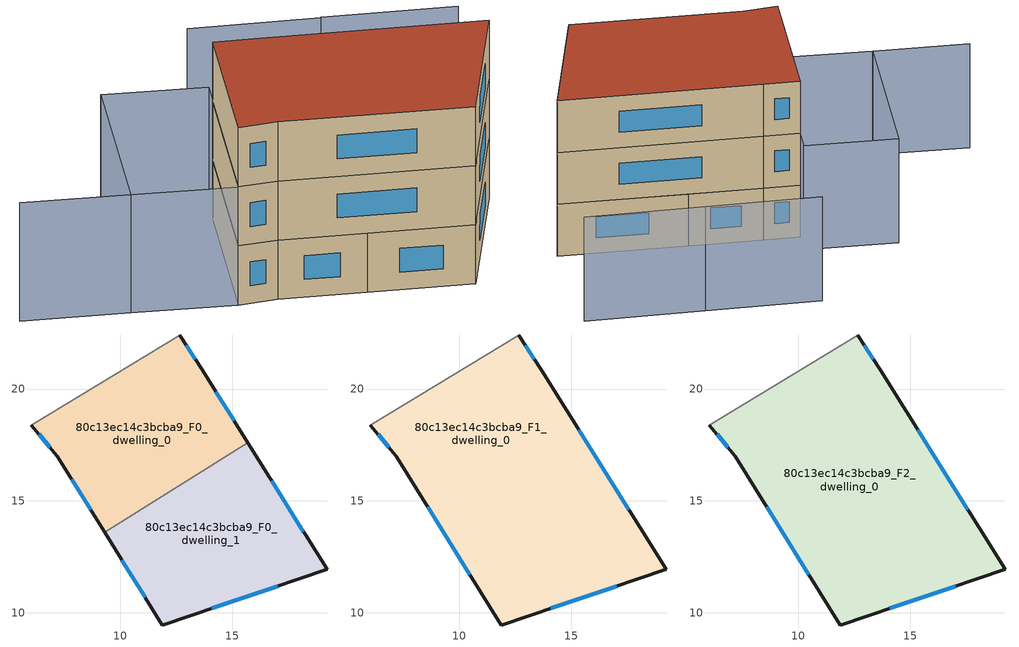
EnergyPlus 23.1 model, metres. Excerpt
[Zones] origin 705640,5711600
80c13ec14c3bcba9_F0_dwelling_0
 floor ground (EU_floor_Construction): 13.65,20.86 15.69,17.59 9.3,13.59 7.19,16.99 6.03,18.39 12.64,22.41 z0
 wall outside (EU_wall_Construction): 6.03,18.39 7.19,16.99 9.3,13.59 / 15.69,17.59 13.65,20.86 12.64,22.41 z0:3
 wall adiabatic (EU_wall_Construction): 12.64,22.41 6.03,18.39 z0:3
 wall to 80c13ec14c3bcba9_F0_dwelling_1 (EU_wall_Construction): 9.3,13.59 15.69,17.59 z0:3
 window (EU_Window_Construction): 7.82,15.97 8.67,14.61 / 6.37,17.97 6.84,17.41 / 13.35,21.32 12.95,21.95 / 15.08,18.57 14.26,19.88 z0.9:2.1
80c13ec14c3bcba9_F0_dwelling_1
 floor ground (EU_floor_Construction): 15.69,17.59 19.23,11.94 11.87,9.46 9.3,13.59 z0
 wall outside (EU_wall_Construction): 9.3,13.59 11.87,9.46 19.23,11.94 15.69,17.59 z0:3
 window (EU_Window_Construction): 18.17,13.63 16.75,15.9 / 14.07,10.2 17.03,11.2 / 10.07,12.36 11.1,10.7 z0.9:2.1
80c13ec14c3bcba9_F1_dwelling_0
 floor to 80c13ec14c3bcba9_F0_dwelling_0 (EU_floor_Construction): 13.65,20.86 15.69,17.59 9.3,13.59 7.19,16.99 6.03,18.39 12.64,22.41 z3
 floor to 80c13ec14c3bcba9_F0_dwelling_1 (EU_floor_Construction): 15.69,17.59 19.23,11.94 11.87,9.46 9.3,13.59 z3
 wall outside (EU_wall_Construction): 6.03,18.39 7.19,16.99 11.87,9.46 19.23,11.94 13.65,20.86 12.64,22.41 z3:6
 wall adiabatic (EU_wall_Construction): 12.64,22.41 6.03,18.39 z3:6
 window (EU_Window_Construction): 8.59,14.74 10.47,11.72 / 6.37,17.97 6.84,17.41 / 13.35,21.32 12.95,21.95 / 17.56,14.61 15.32,18.19 / 14.07,10.2 17.03,11.2 z3.9:5.1
80c13ec14c3bcba9_F2_dwelling_0
 floor to 80c13ec14c3bcba9_F1_dwelling_0 (EU_floor_Construction): 13.65,20.86 19.23,11.94 11.87,9.46 7.19,16.99 6.03,18.39 12.64,22.41 z6
 wall outside (EU_wall_Construction): 6.03,18.39 7.19,16.99 11.87,9.46 19.23,11.94 13.65,20.86 12.64,22.41 z6:9
 wall adiabatic (EU_wall_Construction): 12.64,22.41 6.03,18.39 z6:9
 window (EU_Window_Construction): 8.59,14.74 10.47,11.72 / 6.37,17.97 6.84,17.41 / 13.35,21.32 12.95,21.95 / 17.56,14.61 15.32,18.19 / 14.07,10.2 17.03,11.2 z6.9:8.1
 roof outside (EU_roof_Construction): 19.23,11.94 13.65,20.86 12.64,22.41 6.03,18.39 7.19,16.99 11.87,9.46 z9
shading: 24.76,15.78 21.45,20.96 / 21.43,20.95 18.22,25.99 / 11.25,27.2 3.52,22.5 / 3.52,22.5 11.26,27.2 / 11.26,27.2 13.76,23.09 / 13.76,23.09 6.02,18.38 / 6.02,18.38 3.52,22.5 / 3.52,22.5 0.95,26.72 z0:6
[Building]
EU S2 Campaign: North Axis=0; Terrain=City; Solar Distribution=FullExterior
[Site:Location]
London: Latitude=51.5; Longitude=-0.5; Time Zone=0; Elevation=25
[SizingPeriod:WeatherFileDays]
AnnualSizingPeriod: Begin Month=1; Begin Day of Month=1; End Month=12; End Day of Month=31; Day of Week for Start Day=Monday; Use Weather File Daylight Saving Period=No; Use Weather File Rain and Snow Indicators=No
[MATERIAL]
EU_InternalMass_Material: Roughness=MediumRough; Thickness=0.1; Conductivity=1; Density=1800; Specific Heat=900; Thermal Absorptance=0.9; Solar Absorptance=0.7; Visible Absorptance=0.7
[MATERIAL:NOMASS] Roughness=MediumRough; Thermal Absorptance=0.9; Solar Absorptance=0.7; Visible Absorptance=0.7
Name | Thermal Resistance
EU_wall_NoMass | 1.04674
EU_roof_NoMass | 4.32442
EU_floor_NoMass | 2.04616
[WINDOWMATERIAL:SIMPLEGLAZINGSYSTEM]
EU_Window_SimpleGlazing: UFactor=4.25843; Solar Heat Gain Coefficient=0.85; Visible Transmittance=0.85
[CONSTRUCTION]
EU_wall_Construction: EU_wall_NoMass
EU_roof_Construction: EU_roof_NoMass
EU_floor_Construction: EU_floor_NoMass
EU_Window_Construction: EU_Window_SimpleGlazing
EU_InternalMass_Construction: EU_InternalMass_Material
[ZONE] Type=1; Multiplier=1; Ceiling Height=autocalculate; Floor Area=autocalculate; Part of Total Floor Area=Yes
Name | Volume
80c13ec14c3bcba9_F0_dwelling_0 | 130.61
80c13ec14c3bcba9_F1_dwelling_0 | 261.218
80c13ec14c3bcba9_F2_dwelling_0 | 261.227
80c13ec14c3bcba9_F0_dwelling_1 | 130.608
[INTERNALMASS] Construction=EU_InternalMass_Construction
Name | Zone or ZoneList | Surface Area
80c13ec14c3bcba9_F0_dwelling_0_EU_InternalMass | 80c13ec14c3bcba9_F0_dwelling_0 | 43.5369
80c13ec14c3bcba9_F0_dwelling_1_EU_InternalMass | 80c13ec14c3bcba9_F0_dwelling_1 | 43.5359
80c13ec14c3bcba9_F1_dwelling_0_EU_InternalMass | 80c13ec14c3bcba9_F1_dwelling_0 | 87.0756
80c13ec14c3bcba9_F2_dwelling_0_EU_InternalMass | 80c13ec14c3bcba9_F2_dwelling_0 | 87.0756
[OTHEREQUIPMENT] Fuel Type=Electricity; Design Level Calculation Method=Watts/Area; Power per Zone Floor Area=1; Fraction Latent=0; Fraction Radiant=0; Fraction Lost=0; Carbon Dioxide Generation Rate=0; EndUse Subcategory=EU_Step8_InternalGains
Name | Zone or ZoneList or Space or SpaceList | Schedule
EU_Step8_InternalGain_80c13ec14c3bcba9_F0_dwelling_0_f000 | 80c13ec14c3bcba9_F0_dwelling_0 | EU_Step8_GainSchedule_80c13ec14c3bcba9_F0_dwelling_0_f000
EU_Step8_InternalGain_80c13ec14c3bcba9_F0_dwelling_1_f000 | 80c13ec14c3bcba9_F0_dwelling_1 | EU_Step8_GainSchedule_80c13ec14c3bcba9_F0_dwelling_1_f000
EU_Step8_InternalGain_80c13ec14c3bcba9_F1_dwelling_0_f000 | 80c13ec14c3bcba9_F1_dwelling_0 | EU_Step8_GainSchedule_80c13ec14c3bcba9_F1_dwelling_0_f000
EU_Step8_InternalGain_80c13ec14c3bcba9_F2_dwelling_0_f000 | 80c13ec14c3bcba9_F2_dwelling_0 | EU_Step8_GainSchedule_80c13ec14c3bcba9_F2_dwelling_0_f000
[ZONEVENTILATION:DESIGNFLOWRATE] Schedule=EU_AlwaysOn; Design Flow Rate Calculation Method=AirChanges/Hour; Air Changes per Hour=0.488719; Ventilation Type=Natural; Fan Pressure Rise=0; Fan Total Efficiency=1; Constant Term Coefficient=1; Temperature Term Coefficient=0; Velocity Term Coefficient=0; Velocity Squared Term Coefficient=0; Minimum Indoor Temperature=-100; Maximum Indoor Temperature=100; Delta Temperature=-100; Minimum Outdoor Temperature=-100; Maximum Outdoor Temperature=100; Maximum Wind Speed=40
Name | Zone or ZoneList or Space or SpaceList
EU_ConstantAir_80c13ec14c3bcba9_F0_dwelling_0 | 80c13ec14c3bcba9_F0_dwelling_0
EU_ConstantAir_80c13ec14c3bcba9_F0_dwelling_1 | 80c13ec14c3bcba9_F0_dwelling_1
EU_ConstantAir_80c13ec14c3bcba9_F1_dwelling_0 | 80c13ec14c3bcba9_F1_dwelling_0
EU_ConstantAir_80c13ec14c3bcba9_F2_dwelling_0 | 80c13ec14c3bcba9_F2_dwelling_0
[HVACTEMPLATE:THERMOSTAT] Constant Heating Setpoint=20; Constant Cooling Setpoint=50
EU_HeatOnly_80c13ec14c3bcba9_F0_dwelling_0; EU_HeatOnly_80c13ec14c3bcba9_F0_dwelling_1; EU_HeatOnly_80c13ec14c3bcba9_F1_dwelling_0; EU_HeatOnly_80c13ec14c3bcba9_F2_dwelling_0
[HVACTEMPLATE:ZONE:IDEALLOADSAIRSYSTEM] System Availability Schedule=EU_AlwaysOn; Maximum Heating Supply Air Temperature=50; Minimum Cooling Supply Air Temperature=13; Maximum Heating Supply Air Humidity Ratio=0.0156; Minimum Cooling Supply Air Humidity Ratio=0.0077; Heating Limit=NoLimit; Cooling Limit=NoLimit; Heating Availability Schedule=EU_AlwaysOn; Cooling Availability Schedule=EU_CoolingOff; Dehumidification Control Type=ConstantSensibleHeatRatio; Cooling Sensible Heat Ratio=0.7; Dehumidification Setpoint=60; Humidification Control Type=None; Humidification Setpoint=30; Outdoor Air Method=None; Outdoor Air Flow Rate per Person=0.00944; Outdoor Air Flow Rate per Zone Floor Area=0; Outdoor Air Flow Rate per Zone=0; Demand Controlled Ventilation Type=None; Outdoor Air Economizer Type=NoEconomizer; Heat Recovery Type=None; Sensible Heat Recovery Effectiveness=0.7; Latent Heat Recovery Effectiveness=0.65
Name | Template Thermostat
80c13ec14c3bcba9_F0_dwelling_0 | EU_HeatOnly_80c13ec14c3bcba9_F0_dwelling_0
80c13ec14c3bcba9_F0_dwelling_1 | EU_HeatOnly_80c13ec14c3bcba9_F0_dwelling_1
80c13ec14c3bcba9_F1_dwelling_0 | EU_HeatOnly_80c13ec14c3bcba9_F1_dwelling_0
80c13ec14c3bcba9_F2_dwelling_0 | EU_HeatOnly_80c13ec14c3bcba9_F2_dwelling_0
[SIZING:ZONE] Zone Cooling Design Supply Air Temperature Input Method=SupplyAirTemperature; Zone Cooling Design Supply Air Temperature=13; Zone Heating Design Supply Air Temperature Input Method=SupplyAirTemperature; Zone Heating Design Supply Air Temperature=50; Zone Cooling Design Supply Air Humidity Ratio=0.008; Zone Heating Design Supply Air Humidity Ratio=0.008; Cooling Design Air Flow Method=DesignDay; Cooling Design Air Flow Rate=0; Cooling Minimum Air Flow per Zone Floor Area=0.000762; Cooling Minimum Air Flow=0; Cooling Minimum Air Flow Fraction=0.2; Heating Design Air Flow Method=DesignDay; Heating Design Air Flow Rate=0; Heating Maximum Air Flow per Zone Floor Area=0.002032; Heating Maximum Air Flow=0.141576; Heating Maximum Air Flow Fraction=0.3; Account for Dedicated Outdoor Air System=No; Dedicated Outdoor Air System Control Strategy=NeutralSupplyAir; Dedicated Outdoor Air Low Setpoint Temperature for Design=autosize; Dedicated Outdoor Air High Setpoint Temperature for Design=autosize; Zone Load Sizing Method=Sensible Load Only No Latent Load; Zone Latent Cooling Design Supply Air Humidity Ratio Input Method=HumidityRatioDifference; Zone Cooling Design Supply Air Humidity Ratio Difference=0.005; Zone Latent Heating Design Supply Air Humidity Ratio Input Method=HumidityRatioDifference; Zone Humidification Design Supply Air Humidity Ratio Difference=0.005
80c13ec14c3bcba9_F0_dwelling_0; 80c13ec14c3bcba9_F0_dwelling_1; 80c13ec14c3bcba9_F1_dwelling_0; 80c13ec14c3bcba9_F2_dwelling_0
[SCHEDULE:CONSTANT]
Name | Hourly Value
EU_AlwaysOn | 1
EU_CoolingOff | 0
[SCHEDULE:FILE] Column Number=1; Rows to Skip at Top=0; Number of Hours of Data=8760; Column Separator=Comma; Interpolate to Timestep=No; Minutes per Item=60; Adjust Schedule for Daylight Savings=Yes
Name | File
EU_Step8_GainSchedule_80c13ec14c3bcba9_F0_dwelling_0_f000 | ../../schedules/80c13ec14c3bcba9/80c13ec14c3bcba9_F0_dwelling_0_f000_gain.csv
EU_Step8_GainSchedule_80c13ec14c3bcba9_F0_dwelling_1_f000 | ../../schedules/80c13ec14c3bcba9/80c13ec14c3bcba9_F0_dwelling_1_f000_gain.csv
EU_Step8_GainSchedule_80c13ec14c3bcba9_F1_dwelling_0_f000 | ../../schedules/80c13ec14c3bcba9/80c13ec14c3bcba9_F1_dwelling_0_f000_gain.csv
EU_Step8_GainSchedule_80c13ec14c3bcba9_F2_dwelling_0_f000 | ../../schedules/80c13ec14c3bcba9/80c13ec14c3bcba9_F2_dwelling_0_f000_gain.csv
